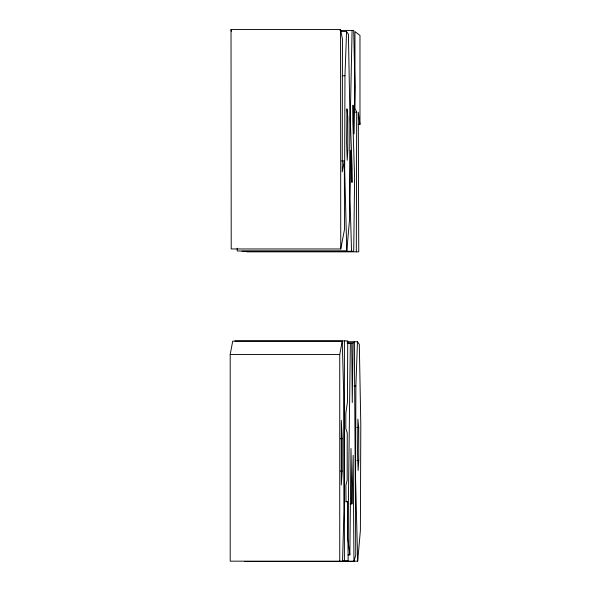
<?xml version="1.0" encoding="UTF-8"?>
<svg xmlns="http://www.w3.org/2000/svg" width="591" height="591" viewBox="0 0 591 591"><rect width="100%" height="100%" fill="white"/><g stroke="black" fill="none" stroke-linecap="round" stroke-linejoin="round"><path stroke-width="0.89" d="M356.321 251.847L356.683 112.216L354.962 108.36L354.962 31.574L359.978 35.43L359.978 124.369L358.139 124.369M341.037 31.574L346.562 31.574L344.967 75.751L344.649 168.553L346.784 250.983L237.25 250.983L237.183 248.235M344.405 340.889L344.405 560.874M347.013 341.753L357.474 341.753L355.878 385.93L355.56 478.732L357.695 561.162L230.202 561.162L230.202 354.519L232.699 341.177L342.233 341.177L343.659 392.173L343.947 511.052L342.544 561.162M347.996 554.897L349.842 554.897L350.988 448.488L351.94 503.916L350.101 503.916M350.352 343.349L347.929 539.191L349.842 554.897M244.423 561.45L353.95 561.45L355.767 554.927L354.371 341.753L353.1 342.943L352.266 402.53L351.785 343.349L347.183 343.349M352.081 30.422L350.264 119.352L352.184 169.152L351.985 182.493L350.677 150.18L350.02 198.502L351.542 251.271M351.94 503.916L353.189 455.306L353.95 561.45M358.759 460.367L358.124 470.451L357.525 452.965L357.873 419.167L358.722 427.47L358.759 460.367L356.912 460.367M342.204 471.034L341.288 484.967L341.288 420.356L342.204 438.729L342.204 471.034L340.364 471.034M346.784 250.983L349.466 220.443L349.887 114.595L348.409 34.241L346.562 31.574M357.695 561.162L360.377 530.622L360.798 424.774L359.321 344.42L357.474 341.753M339.736 561.162L339.736 354.519L342.233 341.177M344.331 160.9L342.248 171.863L342.44 39.036L340.556 29.55L231.022 29.55L231.214 248.959L340.748 248.959L344.516 229.389L344.331 160.9L341.568 160.9M339.914 30.422L353.721 30.422L354.932 86.744L354.061 133.876L353.034 105.124L352.775 119.352L354.607 178.046L353.721 251.271L242.007 251.271M342.204 75.751L344.967 75.751M353.92 112.216L356.683 112.216M246.787 251.847L358.752 251.847L358.279 112.216L359.978 124.369M234.878 340.889L347.737 340.889L347.456 402.235L345.816 413.205L345.801 428.32L347.242 433.063L347.176 480.188L345.89 485.226L346.001 501.227L347.574 501.825L348.151 560.874L342.566 560.874M347.582 342.943L353.1 342.943M230.202 354.519L339.736 354.519M354.039 385.93L355.878 385.93M356.883 427.47L358.722 427.47M340.364 438.729L342.204 438.729M345.728 501.825L347.574 501.825M231.022 29.55L231.369 31.279M340.556 29.55L340.748 248.959M346.961 108.988L346.614 142.786L347.213 160.272L347.84 150.188L347.811 117.291L346.961 108.988"/></g></svg>
